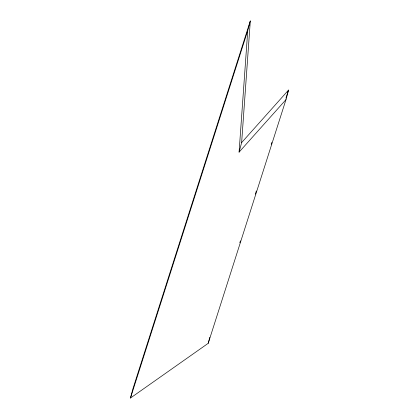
<?xml version="1.0" encoding="UTF-8"?>
<svg xmlns="http://www.w3.org/2000/svg" width="419" height="419" viewBox="0 0 419 419"><rect width="100%" height="100%" fill="white"/><g stroke="black" fill="none" stroke-linecap="round" stroke-linejoin="round"><path stroke-width="0.63" d="M239.081 152.139L247.76 30.498L250.311 20.95L241.632 142.591L239.081 152.139L285.994 99.602L288.544 90.054L241.632 142.591M285.994 99.602L208.217 343.308L130.456 398.05L133.006 388.502L250.311 20.95M208.217 343.308L209.809 337.342M130.456 398.05L247.76 30.498M239.809 242.763L240.406 240.894M255.323 194.144L256.318 191.027M271.24 144.283L271.837 142.413M285.957 98.156L288.544 90.054"/></g></svg>
